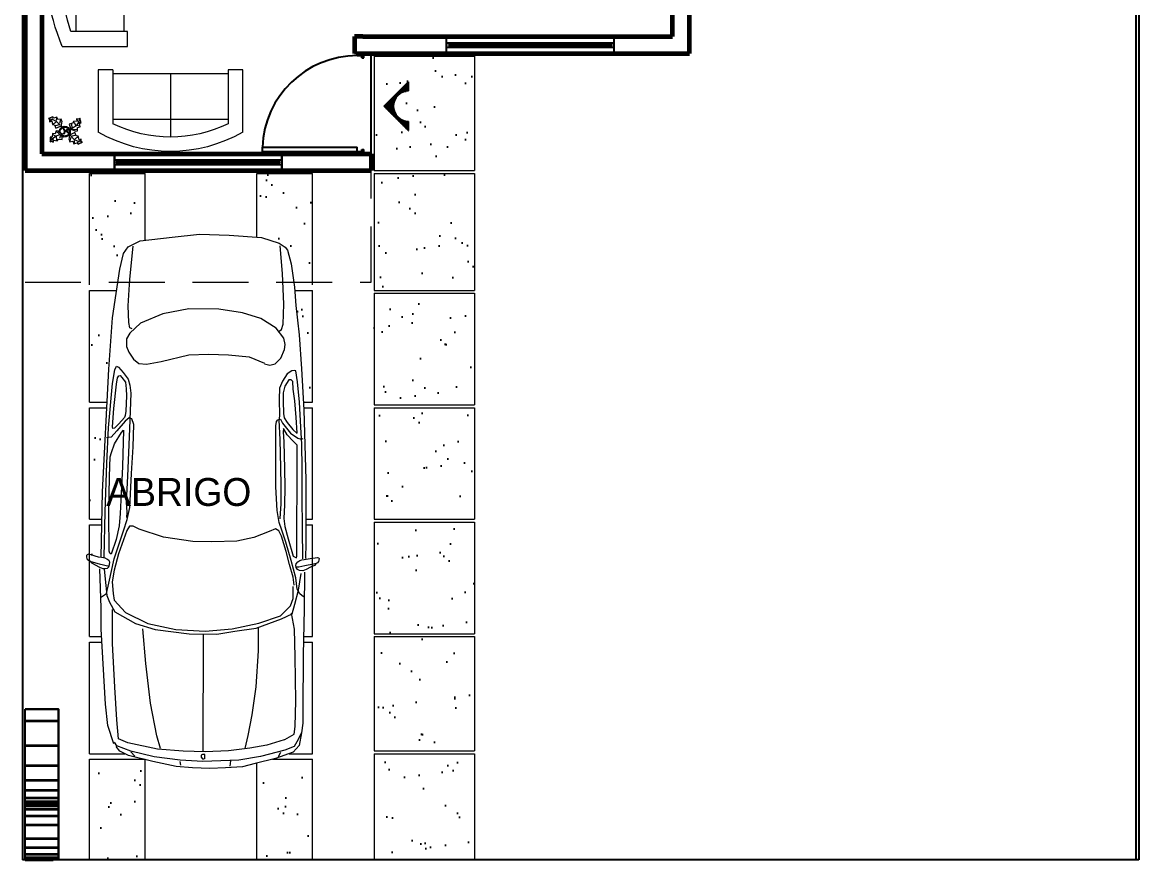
# Model space of a CAD drawing. Header units: millimetres. Extents: x 236.6 to 260.7, y 22.9 to 43.
# Drawn here: x 236.74 to 246.74, y 22.87 to 30.37 of the extents above; entities that cross this region are included whole.
import ezdxf

# ---------------------------------------------------------------- set-up
doc = ezdxf.new("R2010")
doc.units = ezdxf.units.MM
doc.linetypes.add('DASHED', pattern=[0.75, 0.5, -0.25])
for name, color, linetype in [('auxiliar', 7, 'Continuous'), ('cambios de nivel', 5, 'Continuous'), ('PIE', 7, 'Continuous')]:
    doc.layers.add(name, color=color, linetype=linetype)
for name, color, linetype, lineweight in [('MUEBLES', 6, 'Continuous', 9), ('MUROS', 5, 'Continuous', 60), ('PROYECCION', 7, 'DASHED', 20), ('PUERTAS', 4, 'Continuous', 25), ('teja', 1, 'Continuous', 35), ('VENTANAS', 1, 'Continuous', 25)]:
    doc.layers.add(name, color=color, linetype=linetype, lineweight=lineweight)

# ---------------------------------------------------------------- blocks, each defined once
blk = doc.blocks.new('VENTANA 1.5 X 1.2 ( PLANTA )')
for p, q in [((-1.5, -0.15), (-1.5, 0)), ((-1.5, -0.15), (-1.5, 0)), ((0, -0.15), (0, 0)), ((0, -0.15), (0, 0)), ((-1.5, -0.15), (-1.5, 0)), ((-1.5, -0.055), (0, -0.055)), ((-1.5, -0.095), (0, -0.095)), ((-1.4825, -0.0725), (-0.0175, -0.0725)), ((-1.4825, -0.0775), (-1.4825, -0.0725)), ((-1.4825, -0.0775), (-0.0175, -0.0775)), ((-1.475, -0.0725), (-1.475, -0.055)), ((-1.475, -0.095), (-1.475, -0.0775)), ((-0.025, -0.0725), (-0.025, -0.055)), ((-0.025, -0.095), (-0.025, -0.0775)), ((-0.0175, -0.0775), (-0.0175, -0.0725))]:
    blk.add_line(p, q)
blk = doc.blocks.new('AUTO-1')
at = {"color": 0, "linetype": 'ByBlock'}
for points in [[(0.6485, 0.9087), (0.6646, 0.8971), (0.6797, 0.8655), (0.6991, 0.8269), (0.7113, 0.7979), (0.7086, 0.771), (0.7, 0.7525), (0.6827, 0.7419), (0.6637, 0.7372), (0.6494, 0.7397), (0.6342, 0.755), (0.6217, 0.771), (0.6149, 0.7899), (0.6122, 0.8084), (0.6045, 0.8618), (0.5958, 0.9236), (0.5988, 0.933), (0.6045, 0.9378), (0.6169, 0.9367), (0.6283, 0.9341), (0.6416, 0.9236), (0.6455, 0.9131), (0.6533, 0.8887), (0.6684, 0.8164), (0.6788, 0.7652), (0.6797, 0.743)], [(0.597, -0.9328), (0.037, -0.9226), (-1.0158, -0.8714), (-1.4588, -0.8409), (-1.8766, -0.7798), (-2.0102, -0.749), (-2.0688, -0.7083), (-2.1188, -0.6062), (-2.1521, -0.3307), (-2.1774, -0.096), (-2.1691, 0.1591), (-2.1521, 0.4345), (-2.1022, 0.5875), (-2.0688, 0.6387), (-2.0435, 0.6591), (-1.9266, 0.6896), (-1.726, 0.7201), (-1.5674, 0.7306), (-1.3166, 0.7612), (-1.0241, 0.7815), (-0.6733, 0.8019), (-0.0716, 0.8222), (0.4714, 0.8222), (0.6053, 0.8222)], [(0.6071, 0.7993), (0.3465, 0.795), (0.0715, 0.7906), (-0.1677, 0.7906), (-0.3784, 0.7862), (-0.5248, 0.7775), (-0.739, 0.7644), (-0.914, 0.747), (-1.0068, 0.7339), (-1.0104, 0.7252), (-1.0068, 0.699), (-0.9818, 0.6598), (-0.9176, 0.6206), (-0.8569, 0.5944), (-0.764, 0.59), (-0.6212, 0.5944), (-0.5819, 0.59), (-0.4177, 0.5987), (-0.1749, 0.6031), (-0.0213, 0.6075), (0.1394, 0.6075), (0.2144, 0.6031), (0.2643, 0.5987)], [(0.9321, 0.8037), (0.9071, 0.7732), (0.8678, 0.7514), (0.7714, 0.7383), (0.6214, 0.699), (0.4643, 0.6511), (0.3608, 0.6162), (0.2965, 0.5944), (0.1929, 0.5769), (-0.0106, 0.5639), (-0.3605, 0.5639), (-0.5355, 0.5639), (-0.5712, 0.5682), (-0.5855, 0.5813), (-0.5926, 0.6031), (-0.5569, 0.6206), (-0.4712, 0.6903), (-0.4284, 0.7514), (-0.4212, 0.7819), (-0.4248, 0.7993)], [(0.7015, -0.9063), (0.8398, -0.891), (0.9279, -0.8834), (0.9847, -0.8601), (1.0666, -0.814), (1.1671, -0.6374), (1.2174, -0.4681), (1.2552, -0.1763), (1.2552, 0.0621), (1.2302, 0.2158), (1.2049, 0.4004), (1.1231, 0.6155), (1.0791, 0.7078), (0.9972, 0.7306), (0.8776, 0.7615), (0.733, 0.7844)], [(0.7223, 0.812), (1.0398, 0.812), (1.4326, 0.8019), (1.909, 0.8019), (2.0176, 0.8019), (2.1009, 0.7917), (2.2098, 0.7713), (2.2681, 0.7201), (2.3226, 0.5682), (2.3666, 0.3938), (2.394, 0.2863), (2.405, 0.1387), (2.4103, 0.0043), (2.405, -0.1432), (2.394, -0.2842), (2.3499, -0.4855), (2.3005, -0.6934), (2.2622, -0.7671), (2.2238, -0.8006)], [(2.0973, 0.7895), (2.1577, 0.7626), (2.2181, 0.7292), (2.2511, 0.6485), (2.3062, 0.4407), (2.3389, 0.2528), (2.3499, -0.056), (2.3389, -0.2504), (2.3116, -0.4721), (2.2622, -0.6734), (2.2181, -0.794), (2.1851, -0.814)], [(-0.4748, 0.747), (-0.6069, 0.7383), (-0.7497, 0.7252), (-0.8497, 0.7121), (-0.914, 0.7078), (-0.9283, 0.6947), (-0.9283, 0.6729), (-0.8747, 0.638), (-0.8176, 0.6249), (-0.7462, 0.6249), (-0.6391, 0.6293), (-0.6033, 0.6336), (-0.5641, 0.6598), (-0.5034, 0.7078), (-0.4677, 0.747)], [(-0.3677, 0.747), (-0.4034, 0.7121), (-0.4569, 0.6598), (-0.5105, 0.6293), (-0.4819, 0.6249), (-0.3962, 0.6336), (-0.1641, 0.638), (-0.007, 0.6424), (0.1429, 0.638), (0.2608, 0.6336), (0.3286, 0.6424), (0.4357, 0.6729), (0.5857, 0.7165), (0.6, 0.7426), (0.5857, 0.747), (0.525, 0.747), (0.325, 0.747), (-0.032, 0.747), (-0.2713, 0.747), (-0.3677, 0.747)], [(0.8336, 0.723), (0.7642, 0.7154), (0.6574, 0.6845), (0.544, 0.654), (0.4119, 0.6155), (0.3679, 0.5922), (0.3488, 0.5617), (0.3741, 0.5079), (0.4244, 0.3771), (0.456, 0.231), (0.4622, 0.0159), (0.4622, -0.1454), (0.4244, -0.399), (0.3551, -0.6065), (0.3301, -0.6603), (0.3301, -0.6912), (0.3679, -0.7141), (0.5693, -0.7835), (0.7077, -0.8216), (0.8083, -0.8373), (0.9092, -0.8293), (0.9657, -0.8216), (1.0728, -0.7217), (1.1671, -0.5299), (1.2174, -0.2915), (1.2302, -0.0379), (1.2112, 0.1929), (1.1609, 0.4232), (1.0978, 0.6078), (1.0097, 0.6921), (0.9469, 0.7154), (0.8776, 0.7154), (0.8461, 0.7154)], [(2.1577, 0.6485), (2.1137, 0.7292), (2.0479, 0.7357), (1.828, 0.7426), (1.4489, 0.7357), (1.2127, 0.7292), (1.0752, 0.7023)], [(-1.3469, 0.59), (-1.363, 0.61), (-1.4062, 0.6231), (-1.5787, 0.6296), (-1.8427, 0.6166), (-2.0798, 0.5966)], [(-1.0666, 0.465), (-1.0559, 0.5112), (-1.0666, 0.5573), (-1.1151, 0.6035), (-1.1907, 0.6362), (-1.2336, 0.6427), (-1.2877, 0.6296), (-1.3737, 0.5639), (-1.4547, 0.4323), (-1.5032, 0.2743), (-1.5356, 0.0701), (-1.5356, -0.1865), (-1.4925, -0.4103), (-1.4115, -0.6011), (-1.3252, -0.6934), (-1.2767, -0.7195), (-1.2122, -0.7195), (-1.1636, -0.6999), (-1.1044, -0.6603), (-1.0666, -0.6142), (-1.0613, -0.5484), (-1.0827, -0.4234), (-1.1419, -0.1865), (-1.1476, -0.0153), (-1.1419, 0.1558), (-1.1259, 0.3335), (-1.072, 0.465)], [(2.1631, 0.642), (2.2071, 0.4941), (2.2345, 0.3466), (2.2565, 0.1656), (2.2675, -0.0357), (2.2622, -0.2235), (2.2455, -0.4452), (2.1907, -0.6999), (2.1577, -0.7806), (1.9929, -0.794), (1.7126, -0.814), (1.3388, -0.8343), (1.1136, -0.8343), (1.0478, -0.8343)], [(2.3062, 0.5948), (2.2675, 0.6151)], [(2.2384, 0.3081), (2.1259, 0.3342), (1.9491, 0.3669), (1.7081, 0.3996), (1.3974, 0.4192), (1.1939, 0.4192)], [(2.3886, 0.1791), (2.3446, 0.1856)], [(2.2598, -0.0517), (1.2635, -0.0517)], [(2.3282, -0.0371), (2.3008, -0.0371), (2.2898, -0.0371), (2.2898, -0.0575), (2.2952, -0.0709), (2.3116, -0.0709), (2.3282, -0.0575), (2.3282, -0.044)], [(2.383, -0.2439), (2.3499, -0.2504)], [(2.2401, -0.4183), (2.1303, -0.4517), (1.85, -0.5055), (1.5093, -0.5458), (1.2127, -0.5727)], [(-1.363, -0.6734), (-1.3737, -0.6934), (-1.4169, -0.6999), (-1.5624, -0.7064), (-1.7888, -0.6934), (-2.0745, -0.6668)], [(0.9446, -0.9365), (0.9106, -0.8859), (0.8202, -0.8674), (0.6125, -0.8213), (0.3706, -0.7428), (0.2724, -0.7104), (0.1706, -0.6876), (-0.1204, -0.6737), (-0.3507, -0.6599), (-0.5432, -0.6552), (-0.5923, -0.6737), (-0.6001, -0.6966), (-0.5697, -0.729), (-0.4867, -0.8027), (-0.4337, -0.8489), (-0.4302, -0.8721), (-0.4263, -0.8903)], [(2.3062, -0.6396), (2.2675, -0.6734)], [(0.5973, -0.9088), (0.2081, -0.8998), (-0.2109, -0.8859), (-0.5132, -0.8721), (-0.8947, -0.8398), (-1.0116, -0.8213), (-1.0419, -0.8075), (-1.0342, -0.7889), (-0.989, -0.7475), (-0.9324, -0.7061), (-0.8795, -0.6923), (-0.8113, -0.6828), (-0.5054, -0.6923), (-0.0978, -0.7104), (0.1251, -0.7199), (0.212, -0.7152), (0.2572, -0.7152)], [(0.6336, -1.0266), (0.6467, -1.0168), (0.6839, -0.9477), (0.6964, -0.9186), (0.6955, -0.899), (0.691, -0.8776), (0.6803, -0.8678), (0.661, -0.8601), (0.6416, -0.858), (0.6291, -0.8634), (0.6184, -0.8776), (0.6062, -0.899), (0.6, -0.9295), (0.5964, -0.9553), (0.5902, -0.9833), (0.5771, -1.0189), (0.5717, -1.0429), (0.5771, -1.0527), (0.5839, -1.0578), (0.5946, -1.0578), (0.6131, -1.0556), (0.6193, -1.0495), (0.6345, -1.0211), (0.6547, -0.9499), (0.6735, -0.8656)], [(2.2012, -0.8205), (2.0426, -0.8714), (1.8587, -0.8921), (1.2153, -0.9328), (1.0314, -0.9328), (0.6973, -0.943)]]:
    blk.add_lwpolyline(points, dxfattribs=at)
for points in [[(-0.603, -0.7373), (-0.5477, -0.7853), (-0.5117, -0.8231), (-0.5069, -0.8351), (-0.5215, -0.8391), (-0.678, -0.8271), (-0.8884, -0.8071), (-0.9438, -0.7973), (-0.9601, -0.7871), (-0.9634, -0.7751), (-0.9452, -0.7591), (-0.9045, -0.7275), (-0.8476, -0.7213), (-0.7872, -0.7195), (-0.6569, -0.7253), (-0.6194, -0.7315)], [(-0.4921, -0.7435), (-0.1823, -0.7533), (0.0501, -0.7639), (0.2227, -0.7711), (0.3289, -0.778), (0.4464, -0.806), (0.5729, -0.8482), (0.5643, -0.8587), (0.547, -0.8656), (0.2197, -0.8692), (-0.0963, -0.8623), (-0.2629, -0.8587), (-0.3001, -0.8482), (-0.3748, -0.8202), (-0.4724, -0.7606)]]:
    blk.add_lwpolyline(points, close=True, dxfattribs=at)
blk = doc.blocks.new('A$C39FF397A')
blk.add_blockref('AUTO-1', (2.1774, 1.0578))
blk = doc.blocks.new('Sofá de tres plazas 213 cm')
at = {"linetype": 'Continuous'}
for p, q in [((-12.00002, -32.4421), (-12.00003, -6.5971)), ((11.99997, -32.4421), (11.99998, -6.5971)), ((-36.000027, -34), (-36.000027, -11.4696)), ((35.99998, -34), (35.99998, -11.4696)), ((-35.999844, -13.3819), (35.9998, -13.3819)), ((-36.000027, -32.4421), (35.99998, -32.4421))]:
    blk.add_line(p, q, dxfattribs=at)
for points in [[(-36.000027, -34), (-42.000027, -34), (-42.000027, -8)], [(41.99998, -8), (41.99998, -34), (35.99998, -34)]]:
    blk.add_lwpolyline(points, dxfattribs=at)
for centre, radius, start, end in [((0, -114.25), 114.25, 68.43141, 111.5686), ((-0.00001, -127.1968), 121.1968, 72.72033, 107.2797)]:
    blk.add_arc(centre, radius, start, end, dxfattribs=at)
blk = doc.blocks.new('Sofá de dos plazas 152 cm')
at = {"linetype": 'Continuous'}
for p, q in [((0, -32.44198), (0, -5.99998)), ((-24, -33.99998), (-24, -11.46958)), ((-23.9998, -13.38178), (23.99986, -13.38178)), ((24.00004, -33.99998), (24.00004, -11.46958)), ((-24, -32.44198), (24.00004, -32.44198))]:
    blk.add_line(p, q, dxfattribs=at)
for points in [[(-24, -33.99998), (-30, -33.99998), (-30, -7.99998)], [(30.00004, -7.99998), (30.00004, -33.99998), (24.00004, -33.99998)]]:
    blk.add_lwpolyline(points, dxfattribs=at)
for centre, radius, start, end in [((0, -60.24998), 60.24998, 60.13715, 119.8628), ((0, -61.38438), 55.38444, 64.32083, 115.6792)]:
    blk.add_arc(centre, radius, start, end, dxfattribs=at)
blk = doc.blocks.new('Planta de interior')
at = {"linetype": 'Continuous'}
for p, q in [((8.8871, 10.7908), (9.9809, 13.4933)), ((9.9809, 13.4933), (13.3837, 12.301)), ((10.5828, 12.6946), (10.8893, 9.7953)), ((13.3837, 12.301), (14.68, 13.9039)), ((14.5816, 13.2037), (14.3848, 11.8033)), ((14.68, 13.9039), (19.3848, 11.8146)), ((-16.2005, 11.4774), (-13.9899, 8.1064)), ((-16.2005, 11.4774), (-14.8639, 10.7964)), ((-16.0159, 6.3329), (-16.2005, 11.4774)), ((-14.0069, 5.8704), (-16.0159, 6.3329)), ((-15.3434, 6.5514), (-13.9984, 6.9884)), ((-14.8639, 10.7964), (-12.6195, 11.8975)), ((-13.5868, 2.2894), (-14.0069, 5.8704)), ((-13.9899, 8.1064), (-9.5434, 4.7185)), ((-10.6784, 2.491), (-13.5868, 2.2894)), ((-13.3174, 8.325), (-13.0735, 11.0065)), ((-13.1329, 3.1804), (-10.6614, 4.727)), ((-12.6195, 11.8975), (-12.1909, 9.4345)), ((-12.1909, 9.4345), (-8.3829, 10.3)), ((-9.5858, -0.8715), (-10.6784, 2.491)), ((-9.5434, 4.7185), (-4.1917, 2.9888)), ((-9.1318, 0.0195), (-5.9793, 2.9025)), ((-8.8369, 9.409), (-9.0894, 5.6095)), ((-8.3829, 10.3), (-7.0549, 8.501)), ((-7.1228, -0.443), (-3.5248, 2.2131)), ((-7.0549, 8.501), (-3.0284, 8.6941)), ((-4.8529, 4.012), (-5.7184, 7.82)), ((-3.5248, 2.2131), (-3.3011, 2.4355)), ((-3.3011, 2.4355), (-0.5306, 1.7947)), ((-3.0284, 8.6941), (-3.0709, 3.1041)), ((-3.0709, 3.1041), (0.0797, 2.3163)), ((-0.5306, 1.7947), (-0.2255, -0.5527)), ((-0.5306, 1.7947), (-0.5306, 1.7947)), ((0.0797, 2.3163), (0.4866, -0.031)), ((0.4866, -0.031), (2.1141, 0.2298)), ((2.1141, 0.2298), (5.4346, 3.9146)), ((6.1032, 3.6844), (2.8262, -0.031)), ((4.6914, 8.8812), (5.3859, 11.2828)), ((4.6914, 8.8812), (5.5014, 4.4831)), ((5.3859, 11.2828), (8.8871, 10.7908)), ((5.4346, 3.9146), (5.5014, 4.4831)), ((5.9878, 10.4842), (7.1971, 6.3869)), ((11.1089, 1.1958), (6.1032, 3.6844)), ((10.3916, 8.7942), (6.2847, 4.4028)), ((7.7005, 4.8881), (11.5025, 3.9967)), ((15.3859, 11.3055), (10.3916, 8.7942)), ((14.2977, 6.1031), (10.9934, 7.9956)), ((12.7005, 4.8994), (11.1089, 1.1958)), ((14.8995, 5.3044), (12.7005, 4.8994)), ((15.7909, 9.1065), (14.8995, 5.3044)), ((15.2875, 10.6053), (17.5907, 9.2105)), ((19.3848, 11.8146), (15.3859, 11.3055)), ((18.1925, 8.4119), (15.7909, 9.1065)), ((19.3848, 11.8146), (18.1868, 10.9119)), ((18.1868, 10.9119), (18.1925, 8.4119)), ((-16.8157, -10.7754), (-14.4141, -11.4699)), ((-16.8101, -13.2754), (-16.8157, -10.7754)), ((-13.9107, -12.9688), (-16.2139, -11.574)), ((-14.4141, -11.4699), (-13.5228, -7.6679)), ((-14.0091, -13.669), (-9.0148, -11.1577)), ((-13.5228, -7.6679), (-11.3237, -7.2629)), ((-12.921, -8.4665), (-9.6166, -10.359)), ((-11.3237, -7.2629), (-9.7321, -3.5593)), ((-6.3237, -7.2516), (-10.1257, -6.3602)), ((-9.7321, -3.5593), (-4.7264, -6.0479)), ((-7.1228, -0.443), (-9.5858, -0.8715)), ((-9.206, -15.0581), (-9.5126, -12.1588)), ((-9.0148, -11.1577), (-4.9047, -6.8122)), ((-4.611, -12.8477), (-5.8203, -8.7504)), ((-2.019, -3.6148), (-4.7264, -6.0479)), ((-4.1246, -6.8466), (-4.0579, -6.2781)), ((-3.3146, -11.2447), (-4.1246, -6.8466)), ((-4.0579, -6.2781), (-0.9375, -3.1608)), ((-3.3146, -11.2447), (-4.0092, -13.6463)), ((-2.019, -3.6148), (-0.2255, -0.5527)), ((-0.9375, -3.1608), (0.5883, -0.8135)), ((0.5883, -0.8135), (2.2447, -2.0916)), ((2.8262, -0.031), (1.3003, -0.5527)), ((1.3003, -0.5527), (2.4193, -1.4655)), ((2.2447, -2.0916), (6.7108, -2.6626)), ((2.4193, -1.4655), (6.895, -2.1175)), ((4.943, -7.9659), (6.7108, -2.6626)), ((8.8321, -9.0266), (4.943, -7.9659)), ((11.6605, -0.5413), (6.895, -2.1175)), ((12.3677, -6.1981), (7.219, -2.6772)), ((8.125, -4.0768), (7.7715, -7.9659)), ((8.3544, -2.7453), (13.1973, -2.1704)), ((9.5392, -11.1479), (8.8321, -9.0266)), ((13.4283, -11.5015), (9.5392, -11.1479)), ((10.2463, -10.4408), (11.6605, -6.9053)), ((11.6605, -0.5413), (14.1354, -0.8948)), ((15.5496, -10.7943), (12.3677, -6.1981)), ((13.0748, -13.9763), (13.4283, -11.5015)), ((16.2567, -5.8446), (13.4283, -6.5517)), ((14.8425, -10.7943), (13.7819, -13.2692)), ((14.1354, -0.8948), (14.1354, -4.4304)), ((14.1354, -4.4304), (16.9638, -5.1375)), ((16.6103, -14.6834), (15.5496, -10.7943)), ((17.3174, -9.7337), (15.9032, -9.7337)), ((16.9638, -5.1375), (16.2567, -8.673)), ((16.2567, -8.673), (18.0245, -9.7337)), ((18.0245, -9.7337), (16.6103, -14.6834)), ((-18.008, -14.1781), (-16.8101, -13.2754)), ((-18.008, -14.1781), (-14.0091, -13.669)), ((-13.3032, -16.2674), (-18.008, -14.1781)), ((-12.0069, -14.6645), (-13.3032, -16.2674)), ((-13.2048, -15.5672), (-13.008, -14.1668)), ((-8.6042, -15.8568), (-12.0069, -14.6645)), ((-7.5103, -13.1543), (-8.6042, -15.8568)), ((-4.0092, -13.6463), (-7.5103, -13.1543)), ((15.5496, -13.6228), (13.0748, -13.9763)), ((16.6103, -14.6834), (15.5496, -13.6228))]:
    blk.add_line(p, q, dxfattribs=at)
for centre, radius, start, end in [((0.0308, 0.1664), 6, 178.6147, 235.1169), ((0.0308, 0.1664), 5, 168.1647, 238.6725), ((0, 0), 6.1275, 34.37569, 120.1028), ((-0.0601, -0.2075), 5.2461, 33.82192, 124.9414), ((-0.2664, 0.1682), 5.2775, 338.4094, 20.03007), ((-0.098, 0.1364), 6.1288, 341.2017, 26.09184), ((-0.0234, 0.3825), 6.1492, 242.5812, 331.2714), ((-0.1102, 0.4886), 5.2883, 247.3711, 327.472)]:
    blk.add_arc(centre, radius, start, end, dxfattribs=at)

msp = doc.modelspace()

# ---------------------------------------------------------------- hatches: boundary and pattern name
at = {"layer": 'auxiliar'}
h = msp.add_hatch(dxfattribs=at)
h.set_pattern_fill('AR-SAND', color=256, scale=0.009, style=0)
h.paths.add_polyline_path([(240.786, 30.07), (239.886, 30.07), (239.886, 29.12), (240.786, 29.12)])
h.paths.add_polyline_path([(240.194, 29.486), (240.194, 29.404), (239.976, 29.622), (240.194, 29.84), (240.194, 29.759, 1)], flags=16)
h.paths.add_polyline_path([(240.313, 29.352), (240.313, 29.878), (240.185, 29.878), (240.185, 29.352)], flags=24)
h = msp.add_hatch(dxfattribs=at)
h.set_pattern_fill('AR-SAND', color=256, scale=0.01, style=0)
h.paths.add_polyline_path([(237.836, 29.02), (237.336, 29.02), (237.336, 28.12), (237.603, 28.12), (237.609, 28.163), (237.642, 28.302), (237.684, 28.363), (237.791, 28.415), (237.836, 28.42)])
h.paths.add_polyline_path([(237.58, 27.97), (237.336, 27.97), (237.336, 26.97), (237.496, 26.97), (237.511, 27.265), (237.544, 27.727)])
h.paths.add_polyline_path([(237.493, 26.92), (237.336, 26.92), (237.336, 25.92), (237.449, 25.92), (237.454, 26.166)])
h.paths.add_polyline_path([(237.448, 25.87), (237.336, 25.87), (237.336, 25.607), (237.352, 25.603), (237.389, 25.589), (237.419, 25.583), (237.442, 25.579)])
h.paths.add_polyline_path([(239.336, 29.02), (238.836, 29.02), (238.836, 28.449), (238.877, 28.447), (239.036, 28.394), (239.09, 28.359), (239.111, 28.333), (239.142, 28.21), (239.156, 28.12), (239.336, 28.12)])
h.paths.add_polyline_path([(239.336, 27.97), (239.176, 27.97), (239.184, 27.836), (239.215, 27.574), (239.236, 27.268), (239.252, 26.97), (239.336, 26.97)])
h.paths.add_polyline_path([(237.836, 23.768), (237.826, 23.77), (237.336, 23.77), (237.336, 22.87), (237.836, 22.87)])
h.paths.add_polyline_path([(239.336, 23.77), (238.976, 23.77), (238.836, 23.735), (238.836, 22.87), (239.336, 22.87)])
h = msp.add_hatch(dxfattribs=at)
h.set_pattern_fill('AR-SAND', color=256, scale=0.01, style=0)
h.paths.add_polyline_path([(240.786, 26.92), (239.886, 26.92), (239.886, 25.92), (240.786, 25.92)])
h.paths.add_polyline_path([(240.786, 27.945), (239.886, 27.945), (239.886, 26.945), (240.786, 26.945)])
h.paths.add_polyline_path([(240.786, 29.02), (239.886, 29.02), (239.886, 28.12), (240.786, 28.12)])
h.paths.add_polyline_path([(240.786, 28.12), (239.886, 28.12), (239.886, 27.97), (240.786, 27.97)])
h = msp.add_hatch(dxfattribs=at)
h.set_pattern_fill('AR-SAND', color=256, scale=0.01, style=0)
h.set_pattern_definition([(37.5, (-4.10337, 0), (-0.0160003, 0.48941324), [0, -0.38608, 0, -0.4318, 0, -0.41275]), (7.5, (-4.1034, 0), (0.4495233, 0.7168251), [0, -0.20828, 0, -0.34798, 0, -0.13335]), (327.5, (-4.4158, 0), (0.7909924, 0.0014372), [0, -0.127, 0, -0.4572, 0, -0.5969]), (317.5, (-4.4158, 0), (0.7635565, 0.2229293), [0, -0.0635, 0, -0.29972, 0, -0.3429])])
h.paths.add_polyline_path([(239.886, 23.845), (240.786, 23.845), (240.786, 24.87), (239.886, 24.87)])
h.paths.add_polyline_path([(239.886, 23.82), (239.886, 22.87), (240.786, 22.87), (240.786, 23.82)])
h.paths.add_polyline_path([(239.886, 25.895), (239.886, 24.895), (240.786, 24.895), (240.786, 25.895)])
at = {"layer": 'PIE', "ltscale": 0.1}
h = msp.add_hatch(dxfattribs=at)
h.set_pattern_fill('LINE', color=1, scale=0.002179, angle=180, style=0)
h.set_pattern_definition([(180, (554.688913, 4.776903), (-8e-19, -0.00691792257), [])])
h.paths.add_polyline_path([(240.194, 29.404), (240.194, 29.486, -1), (240.194, 29.759), (240.194, 29.84), (239.976, 29.622)])

# ---------------------------------------------------------------- linework, layer by layer
at = {"lineweight": 0, "ltscale": 0.5}
for p, q in [((239.886, 30.07), (240.786, 30.07)), ((239.886, 30.07), (239.886, 29.045)), ((240.786, 30.07), (240.786, 29.045)), ((239.886, 29.045), (240.786, 29.045)), ((239.886, 29.02), (239.886, 27.97)), ((239.886, 29.02), (240.786, 29.02)), ((240.786, 29.02), (240.786, 27.97)), ((239.886, 27.945), (239.886, 26.945)), ((240.786, 27.945), (240.786, 26.945)), ((239.886, 26.92), (239.886, 25.92)), ((240.786, 26.92), (240.786, 25.92)), ((239.886, 25.895), (239.886, 24.895)), ((240.786, 25.895), (240.786, 24.895)), ((239.886, 24.87), (239.886, 23.845)), ((240.786, 24.87), (240.786, 23.845)), ((239.886, 23.82), (239.886, 22.87)), ((240.786, 23.82), (240.786, 22.87))]:
    msp.add_line(p, q, dxfattribs=at)
at = {"lineweight": 0}
for p, q in [((237.336, 28.02), (237.336, 29.02)), ((237.336, 29.02), (237.836, 29.02)), ((237.836, 28.42), (237.836, 29.02)), ((238.836, 28.449), (238.836, 29.02)), ((238.836, 29.02), (239.336, 29.02)), ((239.336, 28.02), (239.336, 29.02)), ((239.886, 29.02), (240.786, 29.02)), ((237.336, 26.97), (237.336, 27.97)), ((237.336, 27.97), (237.58, 27.97)), ((239.176, 27.97), (239.336, 27.97)), ((239.336, 26.97), (239.336, 27.97)), ((239.886, 27.97), (240.786, 27.97)), ((239.886, 27.945), (240.786, 27.945)), ((237.336, 26.97), (237.496, 26.97)), ((237.336, 25.92), (237.336, 26.92)), ((237.336, 26.92), (237.493, 26.92)), ((239.252, 26.97), (239.336, 26.97)), ((239.255, 26.92), (239.336, 26.92)), ((239.336, 25.92), (239.336, 26.92)), ((239.886, 26.945), (240.786, 26.945)), ((239.886, 26.92), (240.786, 26.92)), ((237.336, 25.92), (237.449, 25.92)), ((239.274, 25.92), (239.336, 25.92)), ((239.886, 25.92), (240.786, 25.92)), ((237.336, 24.87), (237.336, 25.87)), ((237.336, 25.87), (237.448, 25.87)), ((239.274, 25.87), (239.336, 25.87)), ((239.336, 24.87), (239.336, 25.87)), ((239.886, 25.895), (240.786, 25.895)), ((237.336, 24.87), (237.444, 24.87)), ((237.336, 24.82), (237.447, 24.82)), ((237.336, 23.82), (237.336, 24.82)), ((239.253, 24.82), (239.336, 24.82)), ((239.254, 24.87), (239.336, 24.87)), ((239.336, 23.82), (239.336, 24.82)), ((239.886, 24.895), (240.786, 24.895)), ((239.886, 24.87), (240.786, 24.87)), ((237.336, 23.82), (237.655, 23.82)), ((239.125, 23.82), (239.336, 23.82)), ((239.886, 23.845), (240.786, 23.845)), ((239.886, 23.82), (240.786, 23.82)), ((237.336, 23.77), (237.836, 23.77)), ((237.336, 22.87), (237.336, 23.77)), ((237.836, 22.87), (237.836, 23.77)), ((238.836, 22.87), (238.836, 23.735)), ((238.976, 23.77), (239.336, 23.77)), ((239.336, 22.87), (239.336, 23.77))]:
    msp.add_line(p, q, dxfattribs=at)
at = {"layer": 'auxiliar'}
for p, q in [((236.736, 42.87), (236.736, 22.87)), ((246.711, 42.845), (246.711, 22.87)), ((246.736, 42.87), (246.736, 22.87)), ((246.736, 22.87), (236.736, 22.87))]:
    msp.add_line(p, q, dxfattribs=at)
msp.add_lwpolyline([(236.761, 24.22), (237.061, 24.22), (237.061, 22.87), (236.761, 22.87)], close=True, dxfattribs=at)
for points in [[(237.061, 23.37), (237.061, 24.22), (236.761, 24.22)], [(237.061, 22.87), (237.061, 24.22)], [(237.061, 22.87), (237.061, 23.37), (236.761, 23.37)]]:
    msp.add_lwpolyline(points, dxfattribs=at)
at = {"layer": 'cambios de nivel', "ltscale": 0.5}
msp.add_line((239.861, 29.195), (239.861, 30.095), dxfattribs=at)
at = {"layer": 'MUROS'}
for p, q in [((242.711, 30.095), (242.711, 36.845)), ((242.561, 30.245), (242.561, 36.695)), ((236.761, 34.845), (236.761, 29.045)), ((236.911, 32.695), (236.911, 29.195)), ((239.711, 30.245), (239.711, 30.095)), ((239.786, 30.245), (239.711, 30.245)), ((239.786, 30.245), (242.561, 30.245)), ((239.736, 30.095), (239.836, 30.095)), ((239.786, 30.095), (242.711, 30.095)), ((236.911, 29.195), (239.786, 29.195)), ((239.786, 29.195), (239.861, 29.195)), ((239.861, 29.195), (239.861, 29.045)), ((236.761, 29.045), (239.786, 29.045)), ((239.786, 29.045), (239.861, 29.045))]:
    msp.add_line(p, q, dxfattribs=at)
at = {"layer": 'PIE', "color": 174, "ltscale": 0.1}
for p, q in [((239.976, 29.622), (240.194, 29.84)), ((240.194, 29.759), (240.194, 29.84)), ((240.194, 29.404), (239.976, 29.622)), ((240.194, 29.404), (240.194, 29.486))]:
    msp.add_line(p, q, dxfattribs=at)
msp.add_arc((240.194, 29.622), 0.136, 90, 270, dxfattribs=at)
at = {"layer": 'PROYECCION'}
for p, q in [((239.861, 28.045), (239.861, 29.045)), ((236.761, 28.045), (239.861, 28.045))]:
    msp.add_line(p, q, dxfattribs=at)
at = {"layer": 'PUERTAS'}
for p, q in [((239.786, 30.095), (239.711, 30.095)), ((239.736, 30.075), (239.736, 30.095)), ((239.736, 30.075), (239.776, 30.075)), ((239.776, 30.055), (239.776, 30.075)), ((239.776, 30.055), (239.796, 30.055)), ((239.786, 30.095), (239.796, 30.095)), ((239.796, 30.055), (239.796, 30.095)), ((238.886, 29.255), (239.736, 29.255)), ((238.886, 29.215), (238.886, 29.255)), ((238.886, 29.215), (239.776, 29.215)), ((239.736, 29.195), (239.736, 29.255)), ((239.776, 29.215), (239.776, 29.235)), ((239.776, 29.235), (239.796, 29.235)), ((239.796, 29.195), (239.796, 29.235))]:
    msp.add_line(p, q, dxfattribs=at)
msp.add_arc((239.736, 29.225), 0.85, 90, 177.9786, dxfattribs=at)
at = {"layer": 'teja'}
for p, q in [((236.761, 24.113), (237.061, 24.113)), ((236.761, 23.893), (237.061, 23.893)), ((236.761, 23.713), (237.061, 23.713)), ((236.761, 23.583), (237.061, 23.583)), ((236.761, 23.493), (237.061, 23.493)), ((236.761, 23.423), (237.061, 23.423)), ((236.761, 23.393), (237.061, 23.393)), ((236.761, 23.352), (237.061, 23.352)), ((236.761, 23.322), (237.061, 23.322)), ((236.761, 23.262), (237.061, 23.262)), ((236.761, 23.182), (237.061, 23.182)), ((236.761, 23.059), (237.061, 23.059)), ((236.761, 22.979), (237.061, 22.979)), ((236.761, 22.919), (237.061, 22.919)), ((236.761, 22.889), (237.061, 22.889)), ((236.761, 22.87), (237.011, 22.87))]:
    msp.add_line(p, q, dxfattribs=at)
at = {"layer": 'VENTANAS'}
for p, q in [((242.036, 30.095), (242.036, 30.245)), ((237.561, 29.195), (237.561, 29.045)), ((237.561, 29.195), (237.561, 29.045)), ((239.061, 29.195), (239.061, 29.045))]:
    msp.add_line(p, q, dxfattribs=at)

# ---------------------------------------------------------------- block references
at = {"layer": 'MUEBLES'}
for name, p, xscale, yscale, zscale, rotation in [('Sofá de tres plazas 213 cm', (236.912, 31.104), -0.02254485070988149, 0.02254891482601618, 0.02254485070988149, 90), ('A$C39FF397A', (237.32, 28.477), 1.043478260869614, 1.043478260869563, 1.043478260869565, 269.8388537484653)]:
    msp.add_blockref(name, p, dxfattribs=dict(at, xscale=xscale, yscale=yscale, zscale=zscale, rotation=rotation))
for name, p, xscale, yscale, zscale in [('Sofá de dos plazas 152 cm', (238.063, 29.216), 0.02155119885279545, -0.02155508384525367, 0.02155119885279545), ('Planta de interior', (237.116, 29.395), 0.008131071451499328, -0.008132537223843692, 0.008131071451499328)]:
    msp.add_blockref(name, p, dxfattribs=dict(at, xscale=xscale, yscale=yscale, zscale=zscale))
at = {"layer": 'VENTANAS'}
for p in [(242.036, 30.245), (239.061, 29.195)]:
    msp.add_blockref('VENTANA 1.5 X 1.2 ( PLANTA )', p, dxfattribs=at)

# ---------------------------------------------------------------- texts
at = {"layer": 'auxiliar', "color": 2}
msp.add_text('ABRIGO', height=0.25, dxfattribs=at).set_placement((237.487, 26.04))

doc.saveas('drawing.dxf')
